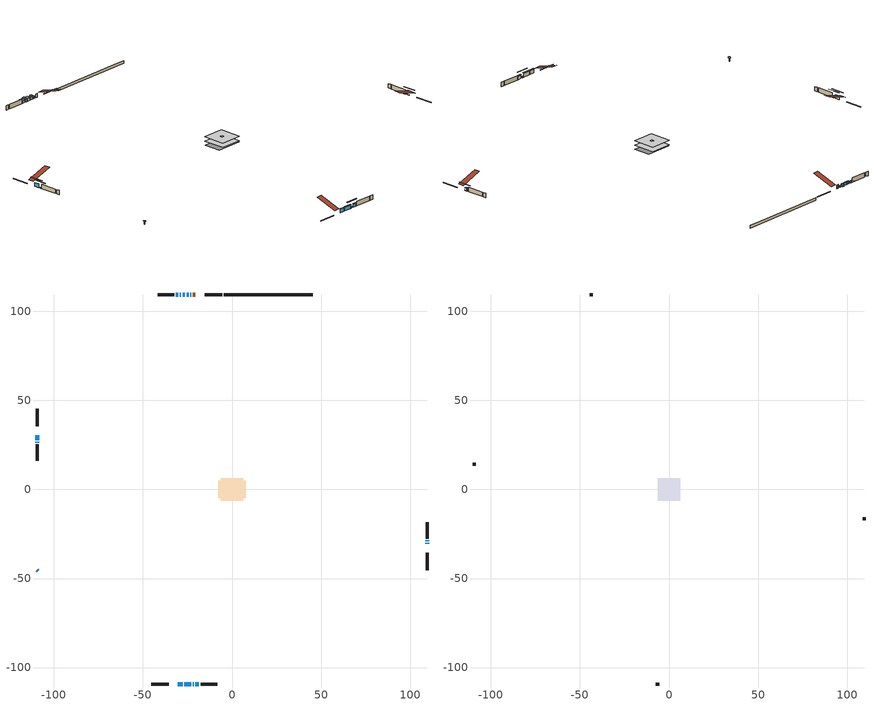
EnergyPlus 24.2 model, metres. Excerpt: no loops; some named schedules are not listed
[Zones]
conditioned space
 floor outside (Floor1 construction): -0.67,-0.67 -0.67,0.67 0.67,0.67 0.67,-0.67 z0.45
 floor adiabatic (AdiabaticFloorConstruction): -6.29,-6.29 -6.29,6.29 6.29,6.29 6.29,-6.29 z0.45
 floor foundation (Slab1 construction): -7.62,-4.88 -7.62,4.88 7.62,4.88 7.62,-4.88 z-1.07
 wall outside (RimJoist1 construction): -5.56,109.51 -15.43,109.51 / -45.36,-109.51 -35.49,-109.51 / -109.51,45.36 -109.51,35.49 / 109.51,-45.36 109.51,-35.49 z0.45:0.75
 wall outside (AdiabaticWallConstruction 1): -20.51,109.51 -21.9,109.51 z0.45:2.48
 wall outside (AdiabaticWallConstruction): -22.83,109.51 -23.34,109.51 / -21.94,-109.51 -21.43,-109.51 z0.45:1.31; -30.4,-109.51 -27.76,-109.51 / -26.83,-109.51 -22.87,-109.51 / -109.51,30.4 -109.51,27.71 z0.45:2.48; 109.51,-30.4 109.51,-29.97 / -109.51,26.78 -109.51,26.35 z0.45:0.78; -24.27,109.51 -25.54,109.51 / -26.47,109.51 -27.74,109.51 / -28.67,109.51 -29.23,109.51 z0.45:1.92; -30.16,109.51 -31.48,109.51 z0.45:1.52; -20.5,-109.51 -18.55,-109.51 / 109.51,-29.04 109.51,-28.56 / -109.51,-45.36 -109.17,-45.7 z0.45:2.23
 wall outside (Wall1 construction): -32.41,109.51 -41.75,109.51 / -17.62,-109.51 -8.27,-109.51 / -109.51,25.42 -109.51,16.07 / 109.51,-27.63 109.51,-18.28 z0.45:2.89
 wall foundation (FoundationWall1 construction): -4.63,109.51,-1.07 -4.63,109.51,0.45 40.36,109.51,0.45 40.36,109.51,0.39 45.36,109.51,0.39 45.36,109.51,-1.07
 window (WindowConstruction 10): -22.83,109.51 -23.34,109.51 z0.45:1.31
 window (WindowConstruction 7): -30.4,-109.51 -27.76,-109.51 z0.45:2.48
 window (WindowConstruction 8): -26.83,-109.51 -22.87,-109.51 z0.45:2.48
 window (WindowConstruction 9): -109.51,30.4 -109.51,27.71 z0.45:2.48
 window (WindowConstruction 12): 109.51,-30.4 109.51,-29.97 z0.45:0.78
 window (WindowConstruction 13): -109.51,26.78 -109.51,26.35 z0.45:0.78
 window (WindowConstruction 11): -21.94,-109.51 -21.43,-109.51 z0.45:1.31
 window (WindowConstruction): -24.27,109.51 -25.54,109.51 z0.45:1.92
 window (WindowConstruction 1): -26.47,109.51 -27.74,109.51 z0.45:1.92
 window (WindowConstruction 2): -28.67,109.51 -29.23,109.51 z0.45:1.92
 window (WindowConstruction 3): -30.16,109.51 -31.48,109.51 z0.45:1.52
 window (WindowConstruction 4): -20.5,-109.51 -18.55,-109.51 z0.45:2.23
 window (WindowConstruction 5): 109.51,-29.04 109.51,-28.56 z0.45:2.23
 window (WindowConstruction 6): -109.51,-45.36 -109.17,-45.7 z0.45:2.23
 door (Door): -20.52,109.51 -21.9,109.51 z0.45:2.48
 ceiling adiabatic (AdiabaticFloorConstruction): 6.29,-6.29 6.29,6.29 -6.29,6.29 -6.29,-6.29 z0.45
attic - vented
 floor to conditioned space (Floor2 construction Reversed): -0.67,-0.67 -0.67,0.67 0.67,0.67 0.67,-0.67 z2.89
 floor to conditioned space (Floor3 construction Reversed): -6.25,-6.25 -6.25,6.25 6.25,6.25 6.25,-6.25 z2.89
 wall outside (Wall2 construction): -42.68,109.51 -44.43,109.51 / -7.34,-109.51 -5.59,-109.51 / -109.51,15.14 -109.51,13.39 / 109.51,-17.35 109.51,-15.6 z0.45:2.89
 roof outside (Roof1 construction): -19.59,109.51,2.89 -19.59,97.26,6.97 -16.36,97.26,6.97 -16.36,109.51,2.89; -31.33,-109.51,2.89 -31.33,-97.26,6.97 -34.56,-97.26,6.97 -34.56,-109.51,2.89; -109.51,31.33,2.89 -97.26,31.33,6.97 -97.26,34.56,6.97 -109.51,34.56,2.89; 109.51,-31.33,2.89 97.26,-31.33,6.97 97.26,-34.56,6.97 109.51,-34.56,2.89
shading: -23.64,109.51 -22.53,109.51 -22.53,111.95 -23.64,111.95 z1.61; -27.46,-109.51 -30.7,-109.51 -30.7,-110.12 -27.46,-110.12 z2.78; -22.57,-109.51 -27.13,-109.51 -27.13,-110.12 -22.57,-110.12 z2.78; -109.51,25.27 -109.51,32.84 -109.81,32.84 -109.81,25.27 z4.92; 109.51,-26.62 109.51,-33.75 109.81,-33.75 109.81,-26.62 z4.13; -109.51,23 -109.51,30.13 -109.81,30.13 -109.81,23 z4.13; -18.08,-109.51 -25.29,-109.51 -25.29,-109.81 -18.08,-109.81 z4.66; -25.84,109.51 -23.97,109.51 -23.97,110.42 -25.84,110.42 z2.22; -28.04,109.51 -26.17,109.51 -26.17,111.34 -28.04,111.34 z2.22; -29.53,109.51 -28.37,109.51 -28.37,111.95 -29.53,111.95 z2.22; -31.78,109.51 -29.86,109.51 -29.86,111.95 -31.78,111.95 z1.82; -18.25,-109.51 -20.8,-109.51 -20.8,-110.12 -18.25,-110.12 z2.53; 109.51,-28.26 109.51,-29.34 110.42,-29.34 110.42,-28.26 z2.53; -108.96,-45.91 -109.72,-45.15 -110.37,-45.79 -109.6,-46.56 z2.53
[Building]
Building 1: Terrain=Suburbs
[Site:Location]
Bathurst AP_NB: Latitude {deg}=47.63; Longitude {deg}=-65.74; Time Zone {hr}=-4; Elevation {m}=59; Keep Site Location Information=Yes
[Site:GroundTemperature:Shallow]
0.0375368, -2.14911, -2.32423, -1.28655, 2.87914, 7.02543, 10.62, 12.8971, 13.0906, 11.2385, 7.7356, 3.71651
[Site:WaterMainsTemperature]
Calculation Method=Schedule; Temperature Schedule=mains temperature schedule
[Material] Roughness=Rough; Thermal Absorptance=0.9
Name | Thickness {m} | Conductivity {W/m-K} | Density {kg/m3} | Specific Heat {J/kg-K} | Solar Absorptance | Visible Absorptance
asphalt or fiberglass shingles | 0.00635 | 0.162714 | 1121.4 | 1465.45 | 0.4 | 0.4
ceiling loosefill ins | 0.0846667 | 0.0480833 | 16.02 | 1046.75 | 0.7 | 0.7
ceiling stud and cavity | 0.1397 | 0.11599 | 65.682 | 1177.47 | 0.7 | 0.7
ceiling stud and cavity 1 | 0.1397 | 0.0892432 | 65.682 | 1177.47 | 0.7 | 0.7
concrete 4.0 in. | 0.1016 | 1.803125 | 2242.8 | 837.4 | 0.7 | 0.7
concrete 8.0 in. | 0.2032 | 1.803125 | 2242.8 | 837.4 | 0.7 | 0.7
door material | 0.04445 | 0.053851 | 512.64 | 1214.23 | 0.7 | 0.7
exterior vertical ins | 0.0263105 | 0.029427 | 32.04 | 1214.23 | 0.7 | 0.7
floor covering | 0.0127 | 0.0433444 | 54.468 | 1339.84 | 0.6 | 0.6
floor rigid ins; rim joist rigid ins | 0.051816 | 0.029427 | 32.04 | 1214.23 | 0.7 | 0.7
floor rigid ins 1; wall rigid ins | 0.512978 | 0.029427 | 32.04 | 1214.23 | 0.7 | 0.7
floor stud and cavity | 0.1397 | 0.0835838 | 92.3553 | 1139.71 | 0.7 | 0.7
floor stud and cavity 1 | 0.1397 | 1.75129 | 37.0049 | 1207.88 | 0.7 | 0.7
furniture material conditioned space 1 | 0.1524 | 0.115458 | 640.8 | 1214.23 | 0.6 | 0.6
gypsum board | 0.0127 | 0.160291 | 801 | 837.4 | 0.6 | 0.6
gypsum board 1 | 0.0127 | 0.160291 | 801 | 837.4 | 0.7 | 0.7
osb sheathing 0.5 in. | 0.0127 | 0.115458 | 512.64 | 1214.23 | 0.7 | 0.7
osb sheathing 0.75 in. | 0.01905 | 0.115458 | 512.64 | 1214.23 | 0.7 | 0.7
osb sheathing 2.0 in. | 0.0508 | 0.115458 | 512.64 | 1214.23 | 0.7 | 0.7
rim joist stud and cavity | 0.0508 | 0.0382332 | 125.044 | 1163.47 | 0.6 | 0.6
wall stud and cavity | 0.1397 | 0.0899529 | 139.0536 | 1170.24 | 0.7 | 0.7
wall stud and cavity 1 | 0.0889 | 6.1454 | 50.32683 | 1063.81 | 0.6 | 0.6
wall stud and cavity 2 | 0.0889 | 0.380278 | 52.3479 | 1209.89 | 0.7 | 0.7
wall stud and cavity 3 | 0.0889 | 0.391764 | 83.0341 | 1211.67 | 0.7 | 0.7
wood siding | 0.0254 | 0.102417 | 544.68 | 1172.36 | 0.4 | 0.4
wood siding 1 | 0.00254 | 0.102417 | 544.68 | 1172.36 | 0.4 | 0.4
wood siding 2; wood siding 3; wood siding 4 | 0.0254 | 0.102417 | 544.68 | 1172.36 | 0.7 | 0.7
[WindowMaterial:SimpleGlazingSystem]
Name | U-Factor {W/m2-K} | Solar Heat Gain Coefficient
WindowMaterial | 3.28927 | 0.59
WindowMaterial 1 | 3.27223 | 0.5
WindowMaterial 2 | 3.28699 | 0.56
WindowMaterial 3 | 3.290401 | 0.63
WindowMaterial 4 | 3.2711 | 0.49
WindowMaterial 5 | 3.28927 | 0.66
WindowMaterial 6 | 3.28813 | 0.62
WindowMaterial 7 | 3.2552 | 0.43
WindowMaterial 8 | 4.08475 | 0.51
[Construction]
AdiabaticFloorConstruction: floor stud and cavity 1, floor rigid ins 1, osb sheathing 0.75 in., floor covering
AdiabaticWallConstruction: wood siding 3, wall rigid ins, wall stud and cavity 2, gypsum board
AdiabaticWallConstruction 1: wood siding 4, wall rigid ins, wall stud and cavity 2, gypsum board
Door: door material
Floor1 construction: floor stud and cavity, floor rigid ins, osb sheathing 0.75 in., floor covering
Floor2 construction Reversed: gypsum board, ceiling stud and cavity, ceiling loosefill ins
Floor3 construction Reversed: gypsum board, ceiling stud and cavity 1, ceiling loosefill ins
FoundationWall1 construction: concrete 8.0 in., gypsum board 1
furniture construction conditioned space 1: furniture material conditioned space 1
PartitionWallConstruction: gypsum board, wall stud and cavity 3, gypsum board
RimJoist1 construction: wood siding 2, rim joist rigid ins, osb sheathing 2.0 in., rim joist stud and cavity
Roof1 construction: asphalt or fiberglass shingles
Slab1 construction: concrete 4.0 in.
Wall1 construction: wood siding, osb sheathing 0.5 in., wall stud and cavity, gypsum board
Wall2 construction: wood siding 1, wall stud and cavity 1
WindowConstruction; WindowConstruction 1: WindowMaterial
WindowConstruction 10; WindowConstruction 11: WindowMaterial 7
WindowConstruction 12; WindowConstruction 13: WindowMaterial 8
WindowConstruction 2: WindowMaterial 1
WindowConstruction 3: WindowMaterial 2
WindowConstruction 4: WindowMaterial 3
WindowConstruction 5; WindowConstruction 6: WindowMaterial 4
WindowConstruction 7; WindowConstruction 9: WindowMaterial 5
WindowConstruction 8: WindowMaterial 6
[Zone] Multiplier=1; Part of Total Floor Area=Yes
Name | Volume {m3}
attic - vented | 104.802
conditioned space | 645.4
[Space]
Name | Zone | Volume {m3}
attic - vented 1 | attic - vented | 104.802
conditioned space 1 | conditioned space | 645.4
[ZoneInfiltration:EffectiveLeakageArea]
infil attic - vented 1: Zone or Space=attic - vented 1; Schedule=Always On Discrete; Effective Air Leakage Area {cm2}=6325.2; Stack Coefficient=0.000453465; Wind Coefficient=1.43877e-05
[ZoneMixing]
whole house fan mix: Zone or Space=attic - vented; Schedule=Always On Continuous; Design Flow Rate Calculation Method=Flow/Zone; Design Flow Rate {m3/s}=0; Source Zone or Space=conditioned space
[SurfaceProperty:ExposedFoundationPerimeter]
Slab1: Exposed Perimeter Calculation Method=TotalExposedPerimeter; Total Exposed Perimeter {m}=49.988
[InternalMass] Zone or ZoneList=conditioned space; Space or SpaceList=conditioned space 1
Name | Construction | Surface Area {m2}
furniture mass conditioned space 1 | furniture construction conditioned space 1 | 123.404
partition wall mass | PartitionWallConstruction | 308.509
[Lights]
interior lighting: Zone or ZoneList or Space or SpaceList=conditioned space 1; Schedule=interior lighting schedule; Design Level Calculation Method=LightingLevel; Lighting Level {W}=343.2; Return Air Fraction=0; Fraction Radiant=0.6; Fraction Visible=0.2; Fraction Replaceable=1
[People]
occupants: Zone or ZoneList or Space or SpaceList=conditioned space 1; Number of People Schedule=occupants schedule; Number of People Calculation Method=People; Number of People=3; Fraction Radiant=0.314171; Sensible Heat Fraction=0.56303; Activity Level Schedule=occupants activity schedule; Carbon Dioxide Generation Rate {m3/s-W}=0; Enable ASHRAE 55 Comfort Warnings=No; Mean Radiant Temperature Calculation Type=EnclosureAveraged
[ElectricEquipment] Zone or ZoneList or Space or SpaceList=conditioned space 1; Design Level Calculation Method=EquipmentLevel
Name | Schedule | Design Level {W} | Fraction Latent | Fraction Radiant | Fraction Lost
clothes dryer | clothes dryer schedule | 140.772 | 0.015 | 0.081 | 0.85
clothes washer | clothes washer schedule | 32.1985 | 0.03 | 0.162 | 0.7
cooking range | cooking range schedule | 215.147 | 0.08 | 0.432 | 0.2
dishwasher | dishwasher schedule | 66.8632 | 0.3 | 0.18 | 0.4
fridge | fridge schedule | 72.9452 | 0 | 0.6 | 0
mech vent house fan | mech vent house fan schedule | 6.33333 | 0 | 0 | 1
mech vent house fan cfis | mech vent house fan cfis schedule | 0 | 0 | 0 | 0
misc plug loads | misc plug loads schedule | 494.7 | 0.045 | 0.513 | 0.1
whole house fan | Always On Discrete | 0 | 0 | 0 | 1
[OtherEquipment] Zone or ZoneList or Space or SpaceList=conditioned space 1; Design Level Calculation Method=EquipmentLevel
Name | Fuel Type | Schedule | Design Level {W} | Fraction Latent | Fraction Radiant | Fraction Lost
clothes dryer 1 | Electricity | clothes dryer schedule | 0 | 0.015 | 0.081 | 0.85
cooking range 1 | Electricity | cooking range schedule | 0 | 0.08 | 0.432 | 0.2
general water use latent | None | general water use schedule | 62.594 | 1 | 0 | 0
general water use sensible | None | general water use schedule | -61.6891 | 0 | 0.6 | 0
mech vent house fan latent load | None | Always On Discrete | 0 | 1 | 0 | 0
mech vent house fan sensible load | None | Always On Discrete | 0 | 0 | 0 | 0
water heater energy adjustment1 | Electricity | Always On Discrete | 0.01 | 0 | 0 | 1
[ZoneInfiltration:DesignFlowRate] Zone or ZoneList or Space or SpaceList=conditioned space 1; Schedule=Always On Discrete; Design Flow Rate Calculation Method=Flow/Zone; Design Flow Rate {m3/s}=0
infil flow; natural vent flow; whole house fan flow
[ZoneControl:Thermostat]
conditioned space Thermostat: Zone or ZoneList=conditioned space; Control Type Schedule=conditioned space Thermostat Schedule; Control 1=conditioned space temperature setpoint; Temperature Difference Between Cutout And Setpoint {deltaC}=0
[ThermostatSetpoint:DualSetpoint]
conditioned space temperature setpoint: Heating Setpoint Temperature Schedule=heating setpoint; Cooling Setpoint Temperature Schedule=cooling setpoint
[Zone equipment]
conditioned space: electric baseboard
[Foundation:Kiva]
Foundation Kiva 1: Initial Indoor Air Temperature {C}=18; Wall Height Above Grade {m}=0.450007; Wall Depth Below Slab {m}=0.2032; Custom Block Material Name 1=exterior vertical ins; Custom Block Depth 1 {m}=1.52001; Custom Block X Position 1 {m}=0.2159; Custom Block Z Position 1 {m}=0
[Foundation:Kiva:Settings]
Soil Conductivity {W/m-K}=0.849921; Soil Density {kg/m3}=1842.3; Soil Specific Heat {J/kg-K}=418.7; Ground Solar Absorptivity=0.9; Ground Thermal Absorptivity=0.9; Ground Surface Roughness {m}=0.03; Far-Field Width {m}=40; Deep-Ground Boundary Condition=ZeroFlux; Deep-Ground Depth {m}=40; Minimum Cell Dimension {m}=0.2; Maximum Cell Growth Coefficient=3; Simulation Timestep=Timestep
[Exterior:Lights]
exterior lighting: Schedule=exterior lighting schedule; Design Level {W}=75.6
[EnergyManagementSystem:Sensor] Output:Variable or Output:Meter Index Key=conditioned space
Name | Output:Variable or Output:Meter
conditioned_space_clg_unmet_s | Zone Cooling Setpoint Not Met Time
conditioned_space_htg_unmet_s | Zone Heating Setpoint Not Met Time
fridge_tin_s; tin_s; tin_s_1 | Zone Mean Air Temperature
tout_s | Zone Outdoor Air Drybulb Temperature
win_s | Zone Air Humidity Ratio
[Schedule:Constant]
Name | Hourly Value
Always On Continuous; mech vent house fan schedule; mech vent house fan cfis schedule; Always On Discrete | 1
occupants activity schedule | 117.228
fridge schedule | 0
[Schedule:Week:Daily]
interior lighting schedule Week Rule - Jan1-Jan27: interior lighting schedule day, interior lighting schedule day, interior lighting schedule day, interior lighting schedule day, interior lighting schedule day, interior lighting schedule day, interior lighting schedule day, interior lighting schedule default day, interior lighting schedule default day, interior lighting schedule default day, interior lighting schedule default day, interior lighting schedule default day
interior lighting schedule Week Rule - Jan28-Feb3: interior lighting schedule day, interior lighting schedule day, interior lighting schedule day, interior lighting schedule day, interior lighting schedule day 1, interior lighting schedule day 1, interior lighting schedule day 1, interior lighting schedule default day, interior lighting schedule default day, interior lighting schedule default day, interior lighting schedule default day, interior lighting schedule default day
interior lighting schedule Week Rule - Feb4-Feb24: interior lighting schedule day 1, interior lighting schedule day 1, interior lighting schedule day 1, interior lighting schedule day 1, interior lighting schedule day 1, interior lighting schedule day 1, interior lighting schedule day 1, interior lighting schedule default day, interior lighting schedule default day, interior lighting schedule default day, interior lighting schedule default day, interior lighting schedule default day
interior lighting schedule Week Rule - Feb25-Mar3: interior lighting schedule day 1, interior lighting schedule day 1, interior lighting schedule day 1, interior lighting schedule day 1, interior lighting schedule day 2, interior lighting schedule day 2, interior lighting schedule day 2, interior lighting schedule default day, interior lighting schedule default day, interior lighting schedule default day, interior lighting schedule default day, interior lighting schedule default day
interior lighting schedule Week Rule - Mar4-Mar31: interior lighting schedule day 2, interior lighting schedule day 2, interior lighting schedule day 2, interior lighting schedule day 2, interior lighting schedule day 2, interior lighting schedule day 2, interior lighting schedule day 2, interior lighting schedule default day, interior lighting schedule default day, interior lighting schedule default day, interior lighting schedule default day, interior lighting schedule default day
interior lighting schedule Week Rule - Apr1-Apr28: interior lighting schedule day 3, interior lighting schedule day 3, interior lighting schedule day 3, interior lighting schedule day 3, interior lighting schedule day 3, interior lighting schedule day 3, interior lighting schedule day 3, interior lighting schedule default day, interior lighting schedule default day, interior lighting schedule default day, interior lighting schedule default day, interior lighting schedule default day
interior lighting schedule Week Rule - Apr29-May5: interior lighting schedule day 3, interior lighting schedule day 3, interior lighting schedule day 4, interior lighting schedule day 4, interior lighting schedule day 4, interior lighting schedule day 4, interior lighting schedule day 4, interior lighting schedule default day, interior lighting schedule default day, interior lighting schedule default day, interior lighting schedule default day, interior lighting schedule default day
interior lighting schedule Week Rule - May6-May26: interior lighting schedule day 4, interior lighting schedule day 4, interior lighting schedule day 4, interior lighting schedule day 4, interior lighting schedule day 4, interior lighting schedule day 4, interior lighting schedule day 4, interior lighting schedule default day, interior lighting schedule default day, interior lighting schedule default day, interior lighting schedule default day, interior lighting schedule default day
interior lighting schedule Week Rule - May27-Jun2: interior lighting schedule day 4, interior lighting schedule day 4, interior lighting schedule day 4, interior lighting schedule day 4, interior lighting schedule day 4, interior lighting schedule day 5, interior lighting schedule day 5, interior lighting schedule default day, interior lighting schedule default day, interior lighting schedule default day, interior lighting schedule default day, interior lighting schedule default day
interior lighting schedule Week Rule - Jun3-Jun30: interior lighting schedule day 5, interior lighting schedule day 5, interior lighting schedule day 5, interior lighting schedule day 5, interior lighting schedule day 5, interior lighting schedule day 5, interior lighting schedule day 5, interior lighting schedule default day, interior lighting schedule default day, interior lighting schedule default day, interior lighting schedule default day, interior lighting schedule default day
interior lighting schedule Week Rule - Jul1-Jul28: interior lighting schedule day 6, interior lighting schedule day 6, interior lighting schedule day 6, interior lighting schedule day 6, interior lighting schedule day 6, interior lighting schedule day 6, interior lighting schedule day 6, interior lighting schedule default day, interior lighting schedule default day, interior lighting schedule default day, interior lighting schedule default day, interior lighting schedule default day
interior lighting schedule Week Rule - Jul29-Aug4: interior lighting schedule day 6, interior lighting schedule day 6, interior lighting schedule day 6, interior lighting schedule day 7, interior lighting schedule day 7, interior lighting schedule day 7, interior lighting schedule day 7, interior lighting schedule default day, interior lighting schedule default day, interior lighting schedule default day, interior lighting schedule default day, interior lighting schedule default day
interior lighting schedule Week Rule - Aug5-Aug25: interior lighting schedule day 7, interior lighting schedule day 7, interior lighting schedule day 7, interior lighting schedule day 7, interior lighting schedule day 7, interior lighting schedule day 7, interior lighting schedule day 7, interior lighting schedule default day, interior lighting schedule default day, interior lighting schedule default day, interior lighting schedule default day, interior lighting schedule default day
interior lighting schedule Week Rule - Aug26-Sep1: interior lighting schedule day 7, interior lighting schedule day 7, interior lighting schedule day 7, interior lighting schedule day 7, interior lighting schedule day 7, interior lighting schedule day 7, interior lighting schedule day 8, interior lighting schedule default day, interior lighting schedule default day, interior lighting schedule default day, interior lighting schedule default day, interior lighting schedule default day
interior lighting schedule Week Rule - Sep2-Sep29: interior lighting schedule day 8, interior lighting schedule day 8, interior lighting schedule day 8, interior lighting schedule day 8, interior lighting schedule day 8, interior lighting schedule day 8, interior lighting schedule day 8, interior lighting schedule default day, interior lighting schedule default day, interior lighting schedule default day, interior lighting schedule default day, interior lighting schedule default day
interior lighting schedule Week Rule - Sep30-Oct6: interior lighting schedule day 8, interior lighting schedule day 9, interior lighting schedule day 9, interior lighting schedule day 9, interior lighting schedule day 9, interior lighting schedule day 9, interior lighting schedule day 9, interior lighting schedule default day, interior lighting schedule default day, interior lighting schedule default day, interior lighting schedule default day, interior lighting schedule default day
interior lighting schedule Week Rule - Oct7-Oct27: interior lighting schedule day 9, interior lighting schedule day 9, interior lighting schedule day 9, interior lighting schedule day 9, interior lighting schedule day 9, interior lighting schedule day 9, interior lighting schedule day 9, interior lighting schedule default day, interior lighting schedule default day, interior lighting schedule default day, interior lighting schedule default day, interior lighting schedule default day
interior lighting schedule Week Rule - Oct28-Nov3: interior lighting schedule day 9, interior lighting schedule day 9, interior lighting schedule day 9, interior lighting schedule day 9, interior lighting schedule day 10, interior lighting schedule day 10, interior lighting schedule day 10, interior lighting schedule default day, interior lighting schedule default day, interior lighting schedule default day, interior lighting schedule default day, interior lighting schedule default day
interior lighting schedule Week Rule - Nov4-Nov24: interior lighting schedule day 10, interior lighting schedule day 10, interior lighting schedule day 10, interior lighting schedule day 10, interior lighting schedule day 10, interior lighting schedule day 10, interior lighting schedule day 10, interior lighting schedule default day, interior lighting schedule default day, interior lighting schedule default day, interior lighting schedule default day, interior lighting schedule default day
interior lighting schedule Week Rule - Nov25-Dec1: interior lighting schedule day 10, interior lighting schedule day 10, interior lighting schedule day 10, interior lighting schedule day 10, interior lighting schedule day 10, interior lighting schedule day 10, interior lighting schedule day 11, interior lighting schedule default day, interior lighting schedule default day, interior lighting schedule default day, interior lighting schedule default day, interior lighting schedule default day
interior lighting schedule Week Rule - Dec2-Dec31: interior lighting schedule day 11, interior lighting schedule day 11, interior lighting schedule day 11, interior lighting schedule day 11, interior lighting schedule day 11, interior lighting schedule day 11, interior lighting schedule day 11, interior lighting schedule default day, interior lighting schedule default day, interior lighting schedule default day, interior lighting schedule default day, interior lighting schedule default day
occupants schedule Week Rule - Jan1-Dec31: occupants schedule day, occupants schedule day, occupants schedule day, occupants schedule day, occupants schedule day, occupants schedule day, occupants schedule day, occupants schedule default day, occupants schedule default day, occupants schedule default day, occupants schedule default day, occupants schedule default day
clothes dryer schedule Week Rule - Jan1-Dec31: clothes dryer schedule day, clothes dryer schedule day, clothes dryer schedule day, clothes dryer schedule day, clothes dryer schedule day, clothes dryer schedule day, clothes dryer schedule day, clothes dryer schedule default day, clothes dryer schedule default day, clothes dryer schedule default day, clothes dryer schedule default day, clothes dryer schedule default day
clothes washer schedule Week Rule - Jan1-Dec31: clothes washer schedule day, clothes washer schedule day, clothes washer schedule day, clothes washer schedule day, clothes washer schedule day, clothes washer schedule day, clothes washer schedule day, clothes washer schedule default day, clothes washer schedule default day, clothes washer schedule default day, clothes washer schedule default day, clothes washer schedule default day
cooking range schedule Week Rule - Jan1-Dec31: cooking range schedule day, cooking range schedule day, cooking range schedule day, cooking range schedule day, cooking range schedule day, cooking range schedule day, cooking range schedule day, cooking range schedule default day, cooking range schedule default day, cooking range schedule default day, cooking range schedule default day, cooking range schedule default day
dishwasher schedule Week Rule - Jan1-Dec31: dishwasher schedule day, dishwasher schedule day, dishwasher schedule day, dishwasher schedule day, dishwasher schedule day, dishwasher schedule day, dishwasher schedule day, dishwasher schedule default day, dishwasher schedule default day, dishwasher schedule default day, dishwasher schedule default day, dishwasher schedule default day
misc plug loads schedule Week Rule - Jan1-Dec31: misc plug loads schedule day, misc plug loads schedule day, misc plug loads schedule day, misc plug loads schedule day, misc plug loads schedule day, misc plug loads schedule day, misc plug loads schedule day, misc plug loads schedule default day, misc plug loads schedule default day, misc plug loads schedule default day, misc plug loads schedule default day, misc plug loads schedule default day
general water use schedule Week Rule - Jan1-Dec31: general water use schedule day, general water use schedule day, general water use schedule day, general water use schedule day, general water use schedule day, general water use schedule day, general water use schedule day, general water use schedule default day, general water use schedule default day, general water use schedule default day, general water use schedule default day, general water use schedule default day
exterior lighting schedule Week Rule - Jan1-Jan27: exterior lighting schedule day, exterior lighting schedule day, exterior lighting schedule day, exterior lighting schedule day, exterior lighting schedule day, exterior lighting schedule day, exterior lighting schedule day, exterior lighting schedule default day, exterior lighting schedule default day, exterior lighting schedule default day, exterior lighting schedule default day, exterior lighting schedule default day
exterior lighting schedule Week Rule - Jan28-Feb3: exterior lighting schedule day, exterior lighting schedule day, exterior lighting schedule day, exterior lighting schedule day, exterior lighting schedule day 1, exterior lighting schedule day 1, exterior lighting schedule day 1, exterior lighting schedule default day, exterior lighting schedule default day, exterior lighting schedule default day, exterior lighting schedule default day, exterior lighting schedule default day
exterior lighting schedule Week Rule - Feb4-Feb24: exterior lighting schedule day 1, exterior lighting schedule day 1, exterior lighting schedule day 1, exterior lighting schedule day 1, exterior lighting schedule day 1, exterior lighting schedule day 1, exterior lighting schedule day 1, exterior lighting schedule default day, exterior lighting schedule default day, exterior lighting schedule default day, exterior lighting schedule default day, exterior lighting schedule default day
exterior lighting schedule Week Rule - Feb25-Mar3: exterior lighting schedule day 1, exterior lighting schedule day 1, exterior lighting schedule day 1, exterior lighting schedule day 1, exterior lighting schedule day 2, exterior lighting schedule day 2, exterior lighting schedule day 2, exterior lighting schedule default day, exterior lighting schedule default day, exterior lighting schedule default day, exterior lighting schedule default day, exterior lighting schedule default day
exterior lighting schedule Week Rule - Mar4-Mar31: exterior lighting schedule day 2, exterior lighting schedule day 2, exterior lighting schedule day 2, exterior lighting schedule day 2, exterior lighting schedule day 2, exterior lighting schedule day 2, exterior lighting schedule day 2, exterior lighting schedule default day, exterior lighting schedule default day, exterior lighting schedule default day, exterior lighting schedule default day, exterior lighting schedule default day
exterior lighting schedule Week Rule - Apr1-Apr28: exterior lighting schedule day 3, exterior lighting schedule day 3, exterior lighting schedule day 3, exterior lighting schedule day 3, exterior lighting schedule day 3, exterior lighting schedule day 3, exterior lighting schedule day 3, exterior lighting schedule default day, exterior lighting schedule default day, exterior lighting schedule default day, exterior lighting schedule default day, exterior lighting schedule default day
exterior lighting schedule Week Rule - Apr29-May5: exterior lighting schedule day 3, exterior lighting schedule day 3, exterior lighting schedule day 4, exterior lighting schedule day 4, exterior lighting schedule day 4, exterior lighting schedule day 4, exterior lighting schedule day 4, exterior lighting schedule default day, exterior lighting schedule default day, exterior lighting schedule default day, exterior lighting schedule default day, exterior lighting schedule default day
exterior lighting schedule Week Rule - May6-May26: exterior lighting schedule day 4, exterior lighting schedule day 4, exterior lighting schedule day 4, exterior lighting schedule day 4, exterior lighting schedule day 4, exterior lighting schedule day 4, exterior lighting schedule day 4, exterior lighting schedule default day, exterior lighting schedule default day, exterior lighting schedule default day, exterior lighting schedule default day, exterior lighting schedule default day
exterior lighting schedule Week Rule - May27-Jun2: exterior lighting schedule day 4, exterior lighting schedule day 4, exterior lighting schedule day 4, exterior lighting schedule day 4, exterior lighting schedule day 4, exterior lighting schedule day 5, exterior lighting schedule day 5, exterior lighting schedule default day, exterior lighting schedule default day, exterior lighting schedule default day, exterior lighting schedule default day, exterior lighting schedule default day
exterior lighting schedule Week Rule - Jun3-Jun30: exterior lighting schedule day 5, exterior lighting schedule day 5, exterior lighting schedule day 5, exterior lighting schedule day 5, exterior lighting schedule day 5, exterior lighting schedule day 5, exterior lighting schedule day 5, exterior lighting schedule default day, exterior lighting schedule default day, exterior lighting schedule default day, exterior lighting schedule default day, exterior lighting schedule default day
exterior lighting schedule Week Rule - Jul1-Jul28: exterior lighting schedule day 6, exterior lighting schedule day 6, exterior lighting schedule day 6, exterior lighting schedule day 6, exterior lighting schedule day 6, exterior lighting schedule day 6, exterior lighting schedule day 6, exterior lighting schedule default day, exterior lighting schedule default day, exterior lighting schedule default day, exterior lighting schedule default day, exterior lighting schedule default day
exterior lighting schedule Week Rule - Jul29-Aug4: exterior lighting schedule day 6, exterior lighting schedule day 6, exterior lighting schedule day 6, exterior lighting schedule day 7, exterior lighting schedule day 7, exterior lighting schedule day 7, exterior lighting schedule day 7, exterior lighting schedule default day, exterior lighting schedule default day, exterior lighting schedule default day, exterior lighting schedule default day, exterior lighting schedule default day
exterior lighting schedule Week Rule - Aug5-Aug25: exterior lighting schedule day 7, exterior lighting schedule day 7, exterior lighting schedule day 7, exterior lighting schedule day 7, exterior lighting schedule day 7, exterior lighting schedule day 7, exterior lighting schedule day 7, exterior lighting schedule default day, exterior lighting schedule default day, exterior lighting schedule default day, exterior lighting schedule default day, exterior lighting schedule default day
exterior lighting schedule Week Rule - Aug26-Sep1: exterior lighting schedule day 7, exterior lighting schedule day 7, exterior lighting schedule day 7, exterior lighting schedule day 7, exterior lighting schedule day 7, exterior lighting schedule day 7, exterior lighting schedule day 8, exterior lighting schedule default day, exterior lighting schedule default day, exterior lighting schedule default day, exterior lighting schedule default day, exterior lighting schedule default day
exterior lighting schedule Week Rule - Sep2-Sep29: exterior lighting schedule day 8, exterior lighting schedule day 8, exterior lighting schedule day 8, exterior lighting schedule day 8, exterior lighting schedule day 8, exterior lighting schedule day 8, exterior lighting schedule day 8, exterior lighting schedule default day, exterior lighting schedule default day, exterior lighting schedule default day, exterior lighting schedule default day, exterior lighting schedule default day
[Schedule:Year]
interior lighting schedule: interior lighting schedule Week Rule - Jan1-Jan27, 1, 1, 1, 27, interior lighting schedule Week Rule - Jan28-Feb3, 1, 28, 2, 3, interior lighting schedule Week Rule - Feb4-Feb24, 2, 4, 2, 24, interior lighting schedule Week Rule - Feb25-Mar3, 2, 25, 3, 3, interior lighting schedule Week Rule - Mar4-Mar31, 3, 4, 3, 31, interior lighting schedule Week Rule - Apr1-Apr28, 4, 1, 4, 28, interior lighting schedule Week Rule - Apr29-May5, 4, 29, 5, 5, interior lighting schedule Week Rule - May6-May26, 5, 6, 5, 26, interior lighting schedule Week Rule - May27-Jun2, 5, 27, 6, 2, interior lighting schedule Week Rule - Jun3-Jun30, 6, 3, 6, 30, interior lighting schedule Week Rule - Jul1-Jul28, 7, 1, 7, 28, interior lighting schedule Week Rule - Jul29-Aug4, 7, 29, 8, 4, interior lighting schedule Week Rule - Aug5-Aug25, 8, 5, 8, 25, interior lighting schedule Week Rule - Aug26-Sep1, 8, 26, 9, 1, interior lighting schedule Week Rule - Sep2-Sep29, 9, 2, 9, 29, interior lighting schedule Week Rule - Sep30-Oct6, 9, 30, 10, 6, interior lighting schedule Week Rule - Oct7-Oct27, 10, 7, 10, 27, interior lighting schedule Week Rule - Oct28-Nov3, 10, 28, 11, 3, interior lighting schedule Week Rule - Nov4-Nov24, 11, 4, 11, 24, interior lighting schedule Week Rule - Nov25-Dec1, 11, 25, 12, 1, interior lighting schedule Week Rule - Dec2-Dec31, 12, 2, 12, 31
occupants schedule: occupants schedule Week Rule - Jan1-Dec31, 1, 1, 12, 31
clothes dryer schedule: clothes dryer schedule Week Rule - Jan1-Dec31, 1, 1, 12, 31
clothes washer schedule: clothes washer schedule Week Rule - Jan1-Dec31, 1, 1, 12, 31
cooking range schedule: cooking range schedule Week Rule - Jan1-Dec31, 1, 1, 12, 31
dishwasher schedule: dishwasher schedule Week Rule - Jan1-Dec31, 1, 1, 12, 31
misc plug loads schedule: misc plug loads schedule Week Rule - Jan1-Dec31, 1, 1, 12, 31
general water use schedule: general water use schedule Week Rule - Jan1-Dec31, 1, 1, 12, 31
exterior lighting schedule: exterior lighting schedule Week Rule - Jan1-Jan27, 1, 1, 1, 27, exterior lighting schedule Week Rule - Jan28-Feb3, 1, 28, 2, 3, exterior lighting schedule Week Rule - Feb4-Feb24, 2, 4, 2, 24, exterior lighting schedule Week Rule - Feb25-Mar3, 2, 25, 3, 3, exterior lighting schedule Week Rule - Mar4-Mar31, 3, 4, 3, 31, exterior lighting schedule Week Rule - Apr1-Apr28, 4, 1, 4, 28, exterior lighting schedule Week Rule - Apr29-May5, 4, 29, 5, 5, exterior lighting schedule Week Rule - May6-May26, 5, 6, 5, 26, exterior lighting schedule Week Rule - May27-Jun2, 5, 27, 6, 2, exterior lighting schedule Week Rule - Jun3-Jun30, 6, 3, 6, 30, exterior lighting schedule Week Rule - Jul1-Jul28, 7, 1, 7, 28, exterior lighting schedule Week Rule - Jul29-Aug4, 7, 29, 8, 4, exterior lighting schedule Week Rule - Aug5-Aug25, 8, 5, 8, 25, exterior lighting schedule Week Rule - Aug26-Sep1, 8, 26, 9, 1, exterior lighting schedule Week Rule - Sep2-Sep29, 9, 2, 9, 29, exterior lighting schedule Week Rule - Sep30-Oct6, 9, 30, 10, 6, exterior lighting schedule Week Rule - Oct7-Oct27, 10, 7, 10, 27, exterior lighting schedule Week Rule - Oct28-Nov3, 10, 28, 11, 3, exterior lighting schedule Week Rule - Nov4-Nov24, 11, 4, 11, 24, exterior lighting schedule Week Rule - Nov25-Dec1, 11, 25, 12, 1, exterior lighting schedule Week Rule - Dec2-Dec31, 12, 2, 12, 31
[Schedule:Compact]
conditioned space Thermostat Schedule: Through: 12/31, For: AllDays, Until: 24:00, 4
mains temperature schedule: Through: 01/01, For: AllDays, Until: 24:00, 5.18111, Through: 01/02, For: AllDays, Until: 24:00, 5.11, Through: 01/03, For: AllDays, Until: 24:00, 5.04056, Through: 01/04, For: AllDays, Until: 24:00, 4.97167, Through: 01/05, For: AllDays, Until: 24:00, 4.90389, Through: 01/06, For: AllDays, Until: 24:00, 4.83722, Through: 01/07, For: AllDays, Until: 24:00, 4.77167, Through: 01/08, For: AllDays, Until: 24:00, 4.70722, Through: 01/09, For: AllDays, Until: 24:00, 4.64389, Through: 01/10, For: AllDays, Until: 24:00, 4.58167, Through: 01/11, For: AllDays, Until: 24:00, 4.52056, Through: 01/12, For: AllDays, Until: 24:00, 4.46111, Through: 01/13, For: AllDays, Until: 24:00, 4.40222, Through: 01/14, For: AllDays, Until: 24:00, 4.345, Through: 01/15, For: AllDays, Until: 24:00, 4.28889, Through: 01/16, For: AllDays, Until: 24:00, 4.23389, Through: 01/17, For: AllDays, Until: 24:00, 4.18056, Through: 01/18, For: AllDays, Until: 24:00, 4.12833, Through: 01/19, For: AllDays, Until: 24:00, 4.07722, Through: 01/20, For: AllDays, Until: 24:00, 4.02778, Through: 01/21, For: AllDays, Until: 24:00, 3.97944, Through: 01/22, For: AllDays, Until: 24:00, 3.93222, Through: 01/23, For: AllDays, Until: 24:00, 3.88667, Through: 01/24, For: AllDays, Until: 24:00, 3.84278, Through: 01/25, For: AllDays, Until: 24:00, 3.8, Through: 01/26, For: AllDays, Until: 24:00, 3.75889, Through: 01/27, For: AllDays, Until: 24:00, 3.71889, Through: 01/28, For: AllDays, Until: 24:00, 3.68, Through: 01/29, For: AllDays, Until: 24:00, 3.64333, Through: 01/30, For: AllDays, Until: 24:00, 3.60722, Through: 01/31, For: AllDays, Until: 24:00, 3.57333, Through: 02/01, For: AllDays, Until: 24:00, 3.54056, Through: 02/02, For: AllDays, Until: 24:00, 3.50944, Through: 02/03, For: AllDays, Until: 24:00, 3.48, Through: 02/04, For: AllDays, Until: 24:00, 3.45167, Through: 02/05, For: AllDays, Until: 24:00, 3.425, Through: 02/06, For: AllDays, Until: 24:00, 3.39944, Through: 02/07, For: AllDays, Until: 24:00, 3.37611, Through: 02/08, For: AllDays, Until: 24:00, 3.35389, Through: 02/09, For: AllDays, Until: 24:00, 3.33333, Through: 02/10, For: AllDays, Until: 24:00, 3.31444, Through: 02/11, For: AllDays, Until: 24:00, 3.29667, Through: 02/12, For: AllDays, Until: 24:00, 3.28111, Through: 02/13, For: AllDays, Until: 24:00, 3.26667, Through: 02/14, For: AllDays, Until: 24:00, 3.25389, Through: 02/15, For: AllDays, Until: 24:00, 3.24278, Through: 02/16, For: AllDays, Until: 24:00, 3.23278, Through: 02/17, For: AllDays, Until: 24:00, 3.225, Through: 02/18, For: AllDays, Until: 24:00, 3.21833, Through: 02/19, For: AllDays, Until: 24:00, 3.21333, Through: 02/20, For: AllDays, Until: 24:00, 3.21, Through: 02/21, For: AllDays, Until: 24:00, 3.20833, Through: 02/22, For: AllDays, Until: 24:00, 3.20833, Through: 02/23, For: AllDays, Until: 24:00, 3.20944, Through: 02/24, For: AllDays, Until: 24:00, 3.21278, Through: 02/25, For: AllDays, Until: 24:00, 3.21722, Through: 02/26, For: AllDays, Until: 24:00, 3.22333, Through: 02/27, For: AllDays, Until: 24:00, 3.23111, Through: 02/28, For: AllDays, Until: 24:00, 3.24056, Through: 03/01, For: AllDays, Until: 24:00, 3.25111, Through: 03/02, For: AllDays, Until: 24:00, 3.26389, Through: 03/03, For: AllDays, Until: 24:00, 3.27778, Through: 03/04, For: AllDays, Until: 24:00, 3.29333, Through: 03/05, For: AllDays, Until: 24:00, 3.31056, Through: 03/06, For: AllDays, Until: 24:00, 3.32944, Through: 03/07, For: AllDays, Until: 24:00, 3.34944, Through: 03/08, For: AllDays, Until: 24:00, 3.37111, Through: 03/09, For: AllDays, Until: 24:00, 3.39444, Through: 03/10, For: AllDays, Until: 24:00, 3.41944, Through: 03/11, For: AllDays, Until: 24:00, 3.44611, Through: 03/12, For: AllDays, Until: 24:00, 3.47389, Through: 03/13, For: AllDays, Until: 24:00, 3.50333, Through: 03/14, For: AllDays, Until: 24:00, 3.53389, Through: 03/15, For: AllDays, Until: 24:00, 3.56667, Through: 03/16, For: AllDays, Until: 24:00, 3.60056, Through: 03/17, For: AllDays, Until: 24:00, 3.63556, Through: 03/18, For: AllDays, Until: 24:00, 3.67222, Through: 03/19, For: AllDays, Until: 24:00, 3.71056, Through: 03/20, For: AllDays, Until: 24:00, 3.75056, Through: 03/21, For: AllDays, Until: 24:00, 3.79111, Through: 03/22, For: AllDays, Until: 24:00, 3.83389, Through: 03/23, For: AllDays, Until: 24:00, 3.87778, Through: 03/24, For: AllDays, Until: 24:00, 3.92278, Through: 03/25, For: AllDays, Until: 24:00, 3.96944, Through: 03/26, For: AllDays, Until: 24:00, 4.01778, Through: 03/27, For: AllDays, Until: 24:00, 4.06722, Through: 03/28, For: AllDays, Until: 24:00, 4.11778, Through: 03/29, For: AllDays, Until: 24:00, 4.16944, Through: 03/30, For: AllDays, Until: 24:00, 4.22278, Through: 03/31, For: AllDays, Until: 24:00, 4.27778, Through: 04/01, For: AllDays, Until: 24:00, 4.33333, Through: 04/02, For: AllDays, Until: 24:00, 4.39056, Through: 04/03, For: AllDays, Until: 24:00, 4.44889, Through: 04/04, For: AllDays, Until: 24:00, 4.50833, Through: 04/05, For: AllDays, Until: 24:00, 4.56889, Through: 04/06, For: AllDays, Until: 24:00, 4.63111, Through: 04/07, For: AllDays, Until: 24:00, 4.69389, Through: 04/08, For: AllDays, Until: 24:00, 4.75833, Through: 04/09, For: AllDays, Until: 24:00, 4.82333, Through: 04/10, For: AllDays, Until: 24:00, 4.89, Through: 04/11, For: AllDays, Until: 24:00, 4.95778, Through: 04/12, For: AllDays, Until: 24:00, 5.02611, Through: 04/13, For: AllDays, Until: 24:00, 5.09556, Through: 04/14, For: AllDays, Until: 24:00, 5.16667, Through: 04/15, For: AllDays, Until: 24:00, 5.23833, Through: 04/16, For: AllDays, Until: 24:00, 5.31056, Through: 04/17, For: AllDays, Until: 24:00, 5.38444, Through: 04/18, For: AllDays, Until: 24:00, 5.45889, Through: 04/19, For: AllDays, Until: 24:00, 5.53444, Through: 04/20, For: AllDays, Until: 24:00, 5.61056, Through: 04/21, For: AllDays, Until: 24:00, 5.68778, Through: 04/22, For: AllDays, Until: 24:00, 5.76611, Through: 04/23, For: AllDays, Until: 24:00, 5.845, Through: 04/24, For: AllDays, Until: 24:00, 5.92444, Through: 04/25, For: AllDays, Until: 24:00, 6.005, Through: 04/26, For: AllDays, Until: 24:00, 6.08667, Through: 04/27, For: AllDays, Until: 24:00, 6.16833, Through: 04/28, For: AllDays, Until: 24:00, 6.25111, Through: 04/29, For: AllDays, Until: 24:00, 6.33444, Through: 04/30, For: AllDays, Until: 24:00, 6.41833, Through: 05/01, For: AllDays, Until: 24:00, 6.50333, Through: 05/02, For: AllDays, Until: 24:00, 6.58833, Through: 05/03, For: AllDays, Until: 24:00, 6.67444, Through: 05/04, For: AllDays, Until: 24:00, 6.76056, Through: 05/05, For: AllDays, Until: 24:00, 6.84778, Through: 05/06, For: AllDays, Until: 24:00, 6.935, Through: 05/07, For: AllDays, Until: 24:00, 7.02278, Through: 05/08, For: AllDays, Until: 24:00, 7.11111, Through: 05/09, For: AllDays, Until: 24:00, 7.2, Through: 05/10, For: AllDays, Until: 24:00, 7.28944, Through: 05/11, For: AllDays, Until: 24:00, 7.37889, Through: 05/12, For: AllDays, Until: 24:00, 7.46889, Through: 05/13, For: AllDays, Until: 24:00, 7.55889, Through: 05/14, For: AllDays, Until: 24:00, 7.64944, Through: 05/15, For: AllDays, Until: 24:00, 7.74056, Through: 05/16, For: AllDays, Until: 24:00, 7.83111, Through: 05/17, For: AllDays, Until: 24:00, 7.92278, Through: 05/18, For: AllDays, Until: 24:00, 8.01389, Through: 05/19, For: AllDays, Until: 24:00, 8.10556, Through: 05/20, For: AllDays, Until: 24:00, 8.19722, Through: 05/21, For: AllDays, Until: 24:00, 8.28944, Through: 05/22, For: AllDays, Until: 24:00, 8.38111, Through: 05/23, For: AllDays, Until: 24:00, 8.47333, Through: 05/24, For: AllDays, Until: 24:00, 8.565, Through: 05/25, For: AllDays, Until: 24:00, 8.65722, Through: 05/26, For: AllDays, Until: 24:00, 8.74889, Through: 05/27, For: AllDays, Until: 24:00, 8.84111, Through: 05/28, For: AllDays, Until: 24:00, 8.93278, Through: 05/29, For: AllDays, Until: 24:00, 9.02444, Through: 05/30, For: AllDays, Until: 24:00, 9.11611, Through: 05/31, For: AllDays, Until: 24:00, 9.20722, Through: 06/01, For: AllDays, Until: 24:00, 9.29889, Through: 06/02, For: AllDays, Until: 24:00, 9.38944, Through: 06/03, For: AllDays, Until: 24:00, 9.48056, Through: 06/04, For: AllDays, Until: 24:00, 9.57111, Through: 06/05, For: AllDays, Until: 24:00, 9.66111, Through: 06/06, For: AllDays, Until: 24:00, 9.75111, Through: 06/07, For: AllDays, Until: 24:00, 9.84056, Through: 06/08, For: AllDays, Until: 24:00, 9.92944, Through: 06/09, For: AllDays, Until: 24:00, 10.0183, Through: 06/10, For: AllDays, Until: 24:00, 10.1067, Through: 06/11, For: AllDays, Until: 24:00, 10.1944, Through: 06/12, For: AllDays, Until: 24:00, 10.2817, Through: 06/13, For: AllDays, Until: 24:00, 10.3683, Through: 06/14, For: AllDays, Until: 24:00, 10.4544, Through: 06/15, For: AllDays, Until: 24:00, 10.5406, Through: 06/16, For: AllDays, Until: 24:00, 10.6256, Through: 06/17, For: AllDays, Until: 24:00, 10.71, Through: 06/18, For: AllDays, Until: 24:00, 10.7939, Through: 06/19, For: AllDays, Until: 24:00, 10.8772, Through: 06/20, For: AllDays, Until: 24:00, 10.9594, Through: 06/21, For: AllDays, Until: 24:00, 11.0411, Through: 06/22, For: AllDays, Until: 24:00, 11.1222, Through: 06/23, For: AllDays, Until: 24:00, 11.2028, Through: 06/24, For: AllDays, Until: 24:00, 11.2822, Through: 06/25, For: AllDays, Until: 24:00, 11.3611, Through: 06/26, For: AllDays, Until: 24:00, 11.4389, Through: 06/27, For: AllDays, Until: 24:00, 11.5156, Through: 06/28, For: AllDays, Until: 24:00, 11.5917, Through: 06/29, For: AllDays, Until: 24:00, 11.6672, Through: 06/30, For: AllDays, Until: 24:00, 11.7417, Through: 07/01, For: AllDays, Until: 24:00, 11.815, Through: 07/02, For: AllDays, Until: 24:00, 11.8872, Through: 07/03, For: AllDays, Until: 24:00, 11.9589, Through: 07/04, For: AllDays, Until: 24:00, 12.0289, Through: 07/05, For: AllDays, Until: 24:00, 12.0983, Through: 07/06, For: AllDays, Until: 24:00, 12.1667, Through: 07/07, For: AllDays, Until: 24:00, 12.2344, Through: 07/08, For: AllDays, Until: 24:00, 12.3006, Through: 07/09, For: AllDays, Until: 24:00, 12.3656, Through: 07/10, For: AllDays, Until: 24:00, 12.4294, Through: 07/11, For: AllDays, Until: 24:00, 12.4922, Through: 07/12, For: AllDays, Until: 24:00, 12.5539, Through: 07/13, For: AllDays, Until: 24:00, 12.6144, Through: 07/14, For: AllDays, Until: 24:00, 12.6733, Through: 07/15, For: AllDays, Until: 24:00, 12.7317, Through: 07/16, For: AllDays, Until: 24:00, 12.7883, Through: 07/17, For: AllDays, Until: 24:00, 12.8439, Through: 07/18, For: AllDays, Until: 24:00, 12.8983, Through: 07/19, For: AllDays, Until: 24:00, 12.9511, Through: 07/20, For: AllDays, Until: 24:00, 13.0028, Through: 07/21, For: AllDays, Until: 24:00, 13.0533, Through: 07/22, For: AllDays, Until: 24:00, 13.1022, Through: 07/23, For: AllDays, Until: 24:00, 13.15, Through: 07/24, For: AllDays, Until: 24:00, 13.1961, Through: 07/25, For: AllDays, Until: 24:00, 13.2411, Through: 07/26, For: AllDays, Until: 24:00, 13.2844, Through: 07/27, For: AllDays, Until: 24:00, 13.3267, Through: 07/28, For: AllDays, Until: 24:00, 13.3678, Through: 07/29, For: AllDays, Until: 24:00, 13.4067, Through: 07/30, For: AllDays, Until: 24:00, 13.4444, Through: 07/31, For: AllDays, Until: 24:00, 13.4811, Through: 08/01, For: AllDays, Until: 24:00, 13.5161, Through: 08/02, For: AllDays, Until: 24:00, 13.5494, Through: 08/03, For: AllDays, Until: 24:00, 13.5817, Through: 08/04, For: AllDays, Until: 24:00, 13.6122, Through: 08/05, For: AllDays, Until: 24:00, 13.6411, Through: 08/06, For: AllDays, Until: 24:00, 13.6689, Through: 08/07, For: AllDays, Until: 24:00, 13.695, Through: 08/08, For: AllDays, Until: 24:00, 13.7194, Through: 08/09, For: AllDays, Until: 24:00, 13.7422, Through: 08/10, For: AllDays, Until: 24:00, 13.7639, Through: 08/11, For: AllDays, Until: 24:00, 13.7833, Through: 08/12, For: AllDays, Until: 24:00, 13.8017, Through: 08/13, For: AllDays, Until: 24:00, 13.8189, Through: 08/14, For: AllDays, Until: 24:00, 13.8339, Through: 08/15, For: AllDays, Until: 24:00, 13.8478, Through: 08/16, For: AllDays, Until: 24:00, 13.8594, Through: 08/17, For: AllDays, Until: 24:00, 13.87, Through: 08/18, For: AllDays, Until: 24:00, 13.8789, Through: 08/19, For: AllDays, Until: 24:00, 13.8867, Through: 08/20, For: AllDays, Until: 24:00, 13.8922, Through: 08/21, For: AllDays, Until: 24:00, 13.8967, Through: 08/22, For: AllDays, Until: 24:00, 13.8989, Through: 08/23, For: AllDays, Until: 24:00, 13.9, Through: 08/24, For: AllDays, Until: 24:00, 13.8994, Through: 08/25, For: AllDays, Until: 24:00, 13.8972, Through: 08/26, For: AllDays, Until: 24:00, 13.8939, Through: 08/27, For: AllDays, Until: 24:00, 13.8883, Through: 08/28, For: AllDays, Until: 24:00, 13.8817, Through: 08/29, For: AllDays, Until: 24:00, 13.8733, Through: 08/30, For: AllDays, Until: 24:00, 13.8633, Through: 08/31, For: AllDays, Until: 24:00, 13.8517, Through: 09/01, For: AllDays, Until: 24:00, 13.8383, Through: 09/02, For: AllDays, Until: 24:00, 13.8239, Through: 09/03, For: AllDays, Until: 24:00, 13.8072, Through: 09/04, For: AllDays, Until: 24:00, 13.7894, Through: 09/05, For: AllDays, Until: 24:00, 13.77, Through: 09/06, For: AllDays, Until: 24:00, 13.7489, Through: 09/07, For: AllDays, Until: 24:00, 13.7267, Through: 09/08, For: AllDays, Until: 24:00, 13.7028, Through: 09/09, For: AllDays, Until: 24:00, 13.6772, Through: 09/10, For: AllDays, Until: 24:00, 13.65, Through: 09/11, For: AllDays, Until: 24:00, 13.6217, Through: 09/12, For: AllDays, Until: 24:00, 13.5917, Through: 09/13, For: AllDays, Until: 24:00, 13.56, Through: 09/14, For: AllDays, Until: 24:00, 13.5267, Through: 09/15, For: AllDays, Until: 24:00, 13.4922, Through: 09/16, For: AllDays, Until: 24:00, 13.4567, Through: 09/17, For: AllDays, Until: 24:00, 13.4189, Through: 09/18, For: AllDays, Until: 24:00, 13.38, Through: 09/19, For: AllDays, Until: 24:00, 13.34, Through: 09/20, For: AllDays, Until: 24:00, 13.2983, Through: 09/21, For: AllDays, Until: 24:00, 13.255, Through: 09/22, For: AllDays, Until: 24:00, 13.2106, Through: 09/23, For: AllDays, Until: 24:00, 13.1644, Through: 09/24, For: AllDays, Until: 24:00, 13.1172, Through: 09/25, For: AllDays, Until: 24:00, 13.0689, Through: 09/26, For: AllDays, Until: 24:00, 13.0189, Through: 09/27, For: AllDays, Until: 24:00, 12.9678, Through: 09/28, For: AllDays, Until: 24:00, 12.915, Through: 09/29, For: AllDays, Until: 24:00, 12.8611, Through: 09/30, For: AllDays, Until: 24:00, 12.8061, Through: 10/01, For: AllDays, Until: 24:00, 12.7494, Through: 10/02, For: AllDays, Until: 24:00, 12.6922, Through: 10/03, For: AllDays, Until: 24:00, 12.6333, Through: 10/04, For: AllDays, Until: 24:00, 12.5733, Through: 10/05, For: AllDays, Until: 24:00, 12.5117, Through: 10/06, For: AllDays, Until: 24:00, 12.4494, Through: 10/07, For: AllDays, Until: 24:00, 12.3856, Through: 10/08, For: AllDays, Until: 24:00, 12.3211, Through: 10/09, For: AllDays, Until: 24:00, 12.255, Through: 10/10, For: AllDays, Until: 24:00, 12.1883, Through: 10/11, For: AllDays, Until: 24:00, 12.1206, Through: 10/12, For: AllDays, Until: 24:00, 12.0511, Through: 10/13, For: AllDays, Until: 24:00, 11.9811, Through: 10/14, For: AllDays, Until: 24:00, 11.91, Through: 10/15, For: AllDays, Until: 24:00, 11.8378, Through: 10/16, For: AllDays, Until: 24:00, 11.765, Through: 10/17, For: AllDays, Until: 24:00, 11.6906, Through: 10/18, For: AllDays, Until: 24:00, 11.6161, Through: 10/19, For: AllDays, Until: 24:00, 11.54, Through: 10/20, For: AllDays, Until: 24:00, 11.4633, Through: 10/21, For: AllDays, Until: 24:00, 11.3856, Through: 10/22, For: AllDays, Until: 24:00, 11.3072, Through: 10/23, For: AllDays, Until: 24:00, 11.2278, Through: 10/24, For: AllDays, Until: 24:00, 11.1478, Through: 10/25, For: AllDays, Until: 24:00, 11.0672, Through: 10/26, For: AllDays, Until: 24:00, 10.9856, Through: 10/27, For: AllDays, Until: 24:00, 10.9033, Through: 10/28, For: AllDays, Until: 24:00, 10.82, Through: 10/29, For: AllDays, Until: 24:00, 10.7367, Through: 10/30, For: AllDays, Until: 24:00, 10.6522, Through: 10/31, For: AllDays, Until: 24:00, 10.5672, Through: 11/01, For: AllDays, Until: 24:00, 10.4817, Through: 11/02, For: AllDays, Until: 24:00, 10.3956, Through: 11/03, For: AllDays, Until: 24:00, 10.3089, Through: 11/04, For: AllDays, Until: 24:00, 10.2217, Through: 11/05, For: AllDays, Until: 24:00, 10.1344, Through: 11/06, For: AllDays, Until: 24:00, 10.0461, Through: 11/07, For: AllDays, Until: 24:00, 9.95778, Through: 11/08, For: AllDays, Until: 24:00, 9.86889, Through: 11/09, For: AllDays, Until: 24:00, 9.77944, Through: 11/10, For: AllDays, Until: 24:00, 9.68944, Through: 11/11, For: AllDays, Until: 24:00, 9.59944, Through: 11/12, For: AllDays, Until: 24:00, 9.50889, Through: 11/13, For: AllDays, Until: 24:00, 9.41833, Through: 11/14, For: AllDays, Until: 24:00, 9.32778, Through: 11/15, For: AllDays, Until: 24:00, 9.23611, Through: 11/16, For: AllDays, Until: 24:00, 9.145, Through: 11/17, For: AllDays, Until: 24:00, 9.05333, Through: 11/18, For: AllDays, Until: 24:00, 8.96167, Through: 11/19, For: AllDays, Until: 24:00, 8.87, Through: 11/20, For: AllDays, Until: 24:00, 8.77833, Through: 11/21, For: AllDays, Until: 24:00, 8.68611, Through: 11/22, For: AllDays, Until: 24:00, 8.59444, Through: 11/23, For: AllDays, Until: 24:00, 8.50222, Through: 11/24, For: AllDays, Until: 24:00, 8.41, Through: 11/25, For: AllDays, Until: 24:00, 8.31833, Through: 11/26, For: AllDays, Until: 24:00, 8.22667, Through: 11/27, For: AllDays, Until: 24:00, 8.13444, Through: 11/28, For: AllDays, Until: 24:00, 8.04278, Through: 11/29, For: AllDays, Until: 24:00, 7.95167, Through: 11/30, For: AllDays, Until: 24:00, 7.86, Through: 12/01, For: AllDays, Until: 24:00, 7.76889, Through: 12/02, For: AllDays, Until: 24:00, 7.67833, Through: 12/03, For: AllDays, Until: 24:00, 7.58778, Through: 12/04, For: AllDays, Until: 24:00, 7.49722, Through: 12/05, For: AllDays, Until: 24:00, 7.40722, Through: 12/06, For: AllDays, Until: 24:00, 7.31778, Through: 12/07, For: AllDays, Until: 24:00, 7.22833, Through: 12/08, For: AllDays, Until: 24:00, 7.13944, Through: 12/09, For: AllDays, Until: 24:00, 7.05056, Through: 12/10, For: AllDays, Until: 24:00, 6.96278, Through: 12/11, For: AllDays, Until: 24:00, 6.875, Through: 12/12, For: AllDays, Until: 24:00, 6.78833, Through: 12/13, For: AllDays, Until: 24:00, 6.70167, Through: 12/14, For: AllDays, Until: 24:00, 6.61556, Through: 12/15, For: AllDays, Until: 24:00, 6.53, Through: 12/16, For: AllDays, Until: 24:00, 6.445, Through: 12/17, For: AllDays, Until: 24:00, 6.36111, Through: 12/18, For: AllDays, Until: 24:00, 6.27722, Through: 12/19, For: AllDays, Until: 24:00, 6.19444, Through: 12/20, For: AllDays, Until: 24:00, 6.11222, Through: 12/21, For: AllDays, Until: 24:00, 6.03056, Through: 12/22, For: AllDays, Until: 24:00, 5.95, Through: 12/23, For: AllDays, Until: 24:00, 5.87, Through: 12/24, For: AllDays, Until: 24:00, 5.79111, Through: 12/25, For: AllDays, Until: 24:00, 5.71278, Through: 12/26, For: AllDays, Until: 24:00, 5.635, Through: 12/27, For: AllDays, Until: 24:00, 5.55833, Through: 12/28, For: AllDays, Until: 24:00, 5.48278, Through: 12/29, For: AllDays, Until: 24:00, 5.40778, Through: 12/30, For: AllDays, Until: 24:00, 5.33389, Through: 12/31, For: AllDays, Until: 24:00, 5.26111
